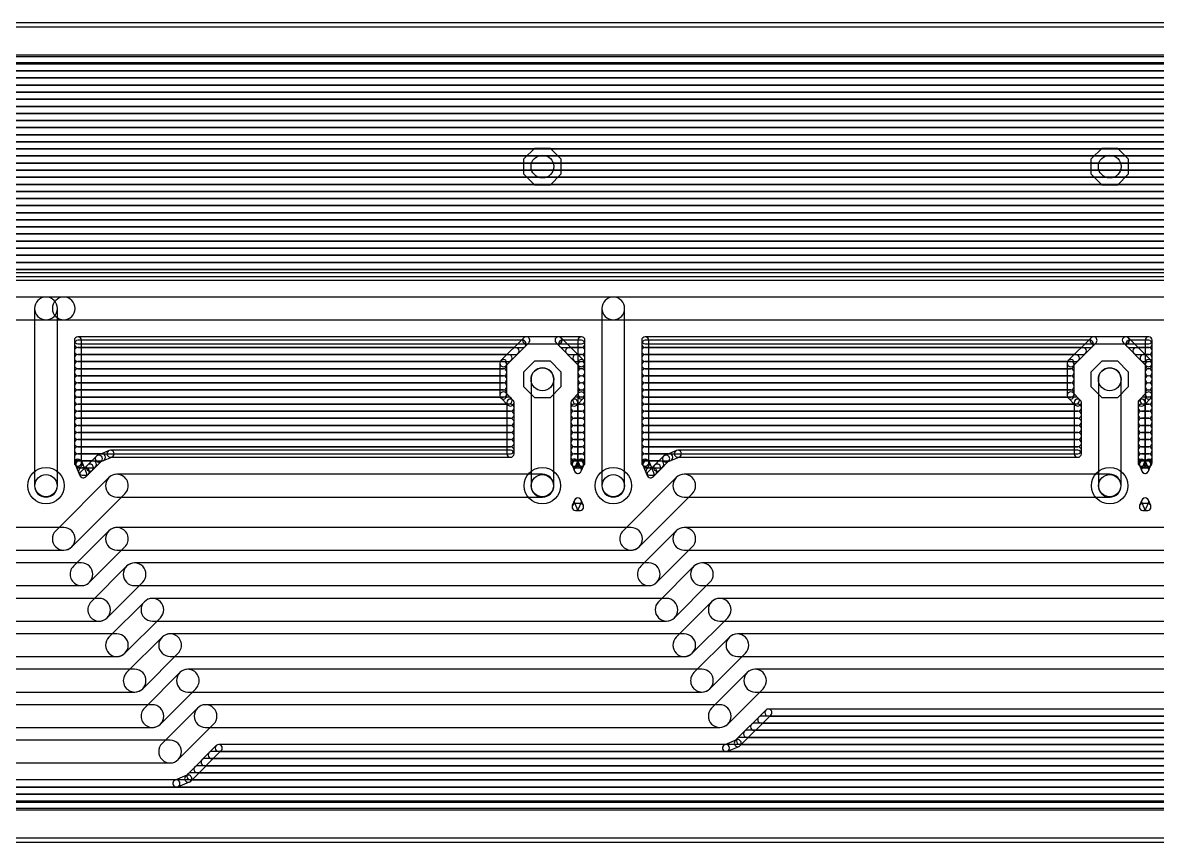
# Model space of a CAD drawing. Extents: x -12 to 173, y 5 to 34.
# Drawn here: x 23.3 to 63.94, y 5 to 34.37 of the extents above; entities that cross this region are included whole.
import ezdxf

# ---------------------------------------------------------------- set-up
doc = ezdxf.new("R2010")
doc.units = 0
for name, color, linetype in [('16', 175, 'CONTINUOUS'), ('17', 82, 'CONTINUOUS'), ('20', 30, 'CONTINUOUS'), ('44', 253, 'CONTINUOUS')]:
    doc.layers.add(name, color=color, linetype=linetype)

# ---------------------------------------------------------------- blocks, each defined once
blk = doc.blocks.new('ROUNDP')
blk.add_circle((0, 0), 0.5)
blk = doc.blocks.new('OCTAGONP')
blk.add_lwpolyline([(-0.5, -0.2071), (-0.5, 0.2071), (-0.2071, 0.5), (0.2071, 0.5), (0.5, 0.2071), (0.5, -0.2071), (0.2071, -0.5), (-0.2071, -0.5)], close=True)

msp = doc.modelspace()

# ---------------------------------------------------------------- linework, layer by layer
at = {"layer": '16'}
for points in [[(-10.8458, 32.9438), (172.1358, 32.9438, 1), (172.1358, 33.1978), (-10.8458, 33.1978, 1)], [(-10.8458, 32.893), (172.1358, 32.893, 1), (172.1358, 33.147), (-10.8458, 33.147, 1)], [(-10.8458, 32.639), (172.1358, 32.639, 1), (172.1358, 32.893), (-10.8458, 32.893, 1)], [(-10.8458, 32.385), (172.1358, 32.385, 1), (172.1358, 32.639), (-10.8458, 32.639, 1)], [(-10.8458, 32.131), (172.1358, 32.131, 1), (172.1358, 32.385), (-10.8458, 32.385, 1)], [(10.2524, 31.877), (172.1358, 31.877, 1), (172.1358, 32.131), (10.2524, 32.131, 1)], [(10.5064, 31.623), (172.1358, 31.623, 1), (172.1358, 31.877), (10.5064, 31.877, 1)], [(10.7604, 31.369), (172.1358, 31.369, 1), (172.1358, 31.623), (10.7604, 31.623, 1)], [(11.0144, 31.115), (172.1358, 31.115, 1), (172.1358, 31.369), (11.0144, 31.369, 1)], [(11.2684, 30.861), (172.1358, 30.861, 1), (172.1358, 31.115), (11.2684, 31.115, 1)], [(11.5224, 30.607), (172.1358, 30.607, 1), (172.1358, 30.861), (11.5224, 30.861, 1)], [(11.7764, 30.353), (172.1358, 30.353, 1), (172.1358, 30.607), (11.7764, 30.607, 1)], [(12.0304, 30.099), (172.1358, 30.099, 1), (172.1358, 30.353), (12.0304, 30.353, 1)], [(12.2844, 29.845), (172.1358, 29.845, 1), (172.1358, 30.099), (12.2844, 30.099, 1)], [(12.5384, 29.591), (172.1358, 29.591, 1), (172.1358, 29.845), (12.5384, 29.845, 1)], [(12.7924, 29.337), (172.1358, 29.337, 1), (172.1358, 29.591), (12.7924, 29.591, 1)], [(13.0464, 29.083), (172.1358, 29.083, 1), (172.1358, 29.337), (13.0464, 29.337, 1)], [(13.3004, 28.829), (172.1358, 28.829, 1), (172.1358, 29.083), (13.3004, 29.083, 1)], [(13.5544, 28.575), (172.1358, 28.575, 1), (172.1358, 28.829), (13.5544, 28.829, 1)], [(13.8084, 28.321), (172.1358, 28.321, 1), (172.1358, 28.575), (13.8084, 28.575, 1)], [(14.0624, 28.067), (172.1358, 28.067, 1), (172.1358, 28.321), (14.0624, 28.321, 1)], [(14.3164, 27.813), (172.1358, 27.813, 1), (172.1358, 28.067), (14.3164, 28.067, 1)], [(14.5704, 27.559), (172.1358, 27.559, 1), (172.1358, 27.813), (14.5704, 27.813, 1)], [(14.8244, 27.305), (172.1358, 27.305, 1), (172.1358, 27.559), (14.8244, 27.559, 1)], [(15.0784, 27.051), (172.1358, 27.051, 1), (172.1358, 27.305), (15.0784, 27.305, 1)], [(15.3324, 26.797), (172.1358, 26.797, 1), (172.1358, 27.051), (15.3324, 27.051, 1)], [(15.5864, 26.543), (172.1358, 26.543, 1), (172.1358, 26.797), (15.5864, 26.797, 1)], [(15.8404, 26.289), (172.1358, 26.289, 1), (172.1358, 26.543), (15.8404, 26.543, 1)], [(16.0944, 26.035), (172.1358, 26.035, 1), (172.1358, 26.289), (16.0944, 26.289, 1)], [(16.3484, 25.781), (172.1358, 25.781, 1), (172.1358, 26.035), (16.3484, 26.035, 1)], [(16.6024, 25.527), (172.1358, 25.527, 1), (172.1358, 25.781), (16.6024, 25.781, 1)], [(16.8564, 25.273), (172.1358, 25.273, 1), (172.1358, 25.527), (16.8564, 25.527, 1)], [(169.7724, 25.4), (16.9834, 25.4, 1), (16.9834, 25.146), (169.7724, 25.146, 1)], [(24.13, 24.5364), (16.51, 24.5364, 1), (16.51, 23.7236), (24.13, 23.7236, 1)], [(24.5364, 17.78), (24.5364, 24.13, 1), (23.7236, 24.13), (23.7236, 17.78, 1)], [(24.13, 23.7236), (24.765, 23.7236, 1), (24.765, 24.5364), (24.13, 24.5364, 1)], [(24.765, 23.7236), (44.45, 23.7236, 1), (44.45, 24.5364), (24.765, 24.5364, 1)], [(44.45, 23.7236), (64.77, 23.7236, 1), (64.77, 24.5364), (44.45, 24.5364, 1)], [(44.8564, 17.78), (44.8564, 24.13, 1), (44.0436, 24.13), (44.0436, 17.78, 1)], [(25.4, 18.6036), (25.4, 22.987, 1), (25.146, 22.987), (25.146, 18.6036, 1)], [(25.273, 22.86), (43.307, 22.86, 1), (43.307, 23.114), (25.273, 23.114, 1)], [(25.273, 22.733), (41.2043, 22.733, 1), (41.2043, 22.987), (25.273, 22.987, 1)], [(41.2415, 23.0768), (40.4232, 22.2585, 1), (40.6028, 22.0789), (41.4211, 22.8972, 1)], [(42.4887, 23.114), (41.3313, 23.114, 1), (41.3313, 22.86), (42.4887, 22.86, 1)], [(43.3968, 22.2585), (42.5785, 23.0768, 1), (42.3989, 22.8972), (43.2172, 22.0789, 1)], [(42.6157, 22.733), (43.307, 22.733, 1), (43.307, 22.987), (42.6157, 22.987, 1)], [(43.18, 22.987), (43.18, 18.6036, 1), (43.434, 18.6036), (43.434, 22.987, 1)], [(45.72, 18.6036), (45.72, 22.987, 1), (45.466, 22.987), (45.466, 18.6036, 1)], [(45.593, 22.86), (63.627, 22.86, 1), (63.627, 23.114), (45.593, 23.114, 1)], [(45.593, 22.733), (61.5243, 22.733, 1), (61.5243, 22.987), (45.593, 22.987, 1)], [(61.5615, 23.0768), (60.7432, 22.2585, 1), (60.9228, 22.0789), (61.7411, 22.8972, 1)], [(62.8087, 23.114), (61.6513, 23.114, 1), (61.6513, 22.86), (62.8087, 22.86, 1)], [(63.7168, 22.2585), (62.8985, 23.0768, 1), (62.7189, 22.8972), (63.5372, 22.0789, 1)], [(62.9357, 22.733), (63.627, 22.733, 1), (63.627, 22.987), (62.9357, 22.987, 1)], [(63.5, 22.987), (63.5, 18.6036, 1), (63.754, 18.6036), (63.754, 22.987, 1)], [(25.273, 22.479), (40.9503, 22.479, 1), (40.9503, 22.733), (25.273, 22.733, 1)], [(25.273, 22.225), (40.6963, 22.225, 1), (40.6963, 22.479), (25.273, 22.479, 1)], [(42.8697, 22.479), (43.307, 22.479, 1), (43.307, 22.733), (42.8697, 22.733, 1)], [(43.1237, 22.225), (43.307, 22.225, 1), (43.307, 22.479), (43.1237, 22.479, 1)], [(45.593, 22.479), (61.2703, 22.479, 1), (61.2703, 22.733), (45.593, 22.733, 1)], [(45.593, 22.225), (61.0163, 22.225, 1), (61.0163, 22.479), (45.593, 22.479, 1)], [(63.1897, 22.479), (63.627, 22.479, 1), (63.627, 22.733), (63.1897, 22.733, 1)], [(63.4437, 22.225), (63.627, 22.225, 1), (63.627, 22.479), (63.4437, 22.479, 1)], [(25.273, 21.971), (40.513, 21.971, 1), (40.513, 22.225), (25.273, 22.225, 1)], [(25.273, 21.717), (40.513, 21.717, 1), (40.513, 21.971), (25.273, 21.971, 1)], [(40.386, 22.1687), (40.386, 21.0113, 1), (40.64, 21.0113), (40.64, 22.1687, 1)], [(42.3164, 17.78), (42.3164, 21.59, 1), (41.5036, 21.59), (41.5036, 17.78, 1)], [(43.434, 21.0113), (43.434, 22.1687, 1), (43.18, 22.1687), (43.18, 21.0113, 1)], [(43.307, 21.971), (43.307, 21.971, 1), (43.307, 22.225), (43.307, 22.225, 1)], [(43.307, 21.717), (43.307, 21.717, 1), (43.307, 21.971), (43.307, 21.971, 1)], [(45.593, 21.971), (60.833, 21.971, 1), (60.833, 22.225), (45.593, 22.225, 1)], [(45.593, 21.717), (60.833, 21.717, 1), (60.833, 21.971), (45.593, 21.971, 1)], [(60.706, 22.1687), (60.706, 21.0113, 1), (60.96, 21.0113), (60.96, 22.1687, 1)], [(62.6364, 17.78), (62.6364, 21.59, 1), (61.8236, 21.59), (61.8236, 17.78, 1)], [(63.754, 21.0113), (63.754, 22.1687, 1), (63.5, 22.1687), (63.5, 21.0113, 1)], [(63.627, 21.971), (63.627, 21.971, 1), (63.627, 22.225), (63.627, 22.225, 1)], [(63.627, 21.717), (63.627, 21.717, 1), (63.627, 21.971), (63.627, 21.971, 1)], [(25.273, 21.463), (40.513, 21.463, 1), (40.513, 21.717), (25.273, 21.717, 1)], [(43.307, 21.463), (43.307, 21.463, 1), (43.307, 21.717), (43.307, 21.717, 1)], [(45.593, 21.463), (60.833, 21.463, 1), (60.833, 21.717), (45.593, 21.717, 1)], [(63.627, 21.463), (63.627, 21.463, 1), (63.627, 21.717), (63.627, 21.717, 1)], [(25.273, 21.209), (40.513, 21.209, 1), (40.513, 21.463), (25.273, 21.463, 1)], [(25.273, 20.955), (40.513, 20.955, 1), (40.513, 21.209), (25.273, 21.209, 1)], [(40.4232, 20.9215), (40.6772, 20.6675, 1), (40.8568, 20.8471), (40.6028, 21.1011, 1)], [(43.1428, 20.6675), (43.3968, 20.9215, 1), (43.2172, 21.1011), (42.9632, 20.8471, 1)], [(43.307, 21.209), (43.307, 21.209, 1), (43.307, 21.463), (43.307, 21.463, 1)], [(43.307, 20.955), (43.307, 20.955, 1), (43.307, 21.209), (43.307, 21.209, 1)], [(45.593, 21.209), (60.833, 21.209, 1), (60.833, 21.463), (45.593, 21.463, 1)], [(45.593, 20.955), (60.833, 20.955, 1), (60.833, 21.209), (45.593, 21.209, 1)], [(60.7432, 20.9215), (60.9972, 20.6675, 1), (61.1768, 20.8471), (60.9228, 21.1011, 1)], [(63.4628, 20.6675), (63.7168, 20.9215, 1), (63.5372, 21.1011), (63.2832, 20.8471, 1)], [(63.627, 21.209), (63.627, 21.209, 1), (63.627, 21.463), (63.627, 21.463, 1)], [(63.627, 20.955), (63.627, 20.955, 1), (63.627, 21.209), (63.627, 21.209, 1)], [(25.273, 20.701), (40.6963, 20.701, 1), (40.6963, 20.955), (25.273, 20.955, 1)], [(40.64, 20.7573), (40.64, 18.923, 1), (40.894, 18.923), (40.894, 20.7573, 1)], [(43.18, 18.6036), (43.18, 20.7573, 1), (42.926, 20.7573), (42.926, 18.6036, 1)], [(43.1237, 20.701), (43.307, 20.701, 1), (43.307, 20.955), (43.1237, 20.955, 1)], [(45.593, 20.701), (61.0163, 20.701, 1), (61.0163, 20.955), (45.593, 20.955, 1)], [(60.96, 20.7573), (60.96, 18.923, 1), (61.214, 18.923), (61.214, 20.7573, 1)], [(63.5, 18.6036), (63.5, 20.7573, 1), (63.246, 20.7573), (63.246, 18.6036, 1)], [(63.4437, 20.701), (63.627, 20.701, 1), (63.627, 20.955), (63.4437, 20.955, 1)], [(25.273, 20.447), (40.767, 20.447, 1), (40.767, 20.701), (25.273, 20.701, 1)], [(25.273, 20.193), (40.767, 20.193, 1), (40.767, 20.447), (25.273, 20.447, 1)], [(43.053, 20.447), (43.307, 20.447, 1), (43.307, 20.701), (43.053, 20.701, 1)], [(43.053, 20.193), (43.307, 20.193, 1), (43.307, 20.447), (43.053, 20.447, 1)], [(45.593, 20.447), (61.087, 20.447, 1), (61.087, 20.701), (45.593, 20.701, 1)], [(45.593, 20.193), (61.087, 20.193, 1), (61.087, 20.447), (45.593, 20.447, 1)], [(63.373, 20.447), (63.627, 20.447, 1), (63.627, 20.701), (63.373, 20.701, 1)], [(63.373, 20.193), (63.627, 20.193, 1), (63.627, 20.447), (63.373, 20.447, 1)], [(25.273, 19.939), (40.767, 19.939, 1), (40.767, 20.193), (25.273, 20.193, 1)], [(25.273, 19.685), (40.767, 19.685, 1), (40.767, 19.939), (25.273, 19.939, 1)], [(43.053, 19.939), (43.307, 19.939, 1), (43.307, 20.193), (43.053, 20.193, 1)], [(43.053, 19.685), (43.307, 19.685, 1), (43.307, 19.939), (43.053, 19.939, 1)], [(45.593, 19.939), (61.087, 19.939, 1), (61.087, 20.193), (45.593, 20.193, 1)], [(45.593, 19.685), (61.087, 19.685, 1), (61.087, 19.939), (45.593, 19.939, 1)], [(63.373, 19.939), (63.627, 19.939, 1), (63.627, 20.193), (63.373, 20.193, 1)], [(63.373, 19.685), (63.627, 19.685, 1), (63.627, 19.939), (63.373, 19.939, 1)], [(25.273, 19.431), (40.767, 19.431, 1), (40.767, 19.685), (25.273, 19.685, 1)], [(43.053, 19.431), (43.307, 19.431, 1), (43.307, 19.685), (43.053, 19.685, 1)], [(45.593, 19.431), (61.087, 19.431, 1), (61.087, 19.685), (45.593, 19.685, 1)], [(63.373, 19.431), (63.627, 19.431, 1), (63.627, 19.685), (63.373, 19.685, 1)], [(25.273, 19.177), (40.767, 19.177, 1), (40.767, 19.431), (25.273, 19.431, 1)], [(25.273, 18.923), (40.767, 18.923, 1), (40.767, 19.177), (25.273, 19.177, 1)], [(43.053, 19.177), (43.307, 19.177, 1), (43.307, 19.431), (43.053, 19.431, 1)], [(43.053, 18.923), (43.307, 18.923, 1), (43.307, 19.177), (43.053, 19.177, 1)], [(45.593, 19.177), (61.087, 19.177, 1), (61.087, 19.431), (45.593, 19.431, 1)], [(45.593, 18.923), (61.087, 18.923, 1), (61.087, 19.177), (45.593, 19.177, 1)], [(63.373, 19.177), (63.627, 19.177, 1), (63.627, 19.431), (63.373, 19.431, 1)], [(63.373, 18.923), (63.627, 18.923, 1), (63.627, 19.177), (63.373, 19.177, 1)], [(25.273, 18.669), (26.136, 18.669, 1), (26.136, 18.923), (25.273, 18.923, 1)], [(25.3987, 18.6575), (25.3628, 18.6934, 1), (25.1832, 18.5138), (25.2191, 18.4779, 1)], [(25.5822, 18.2399), (25.4262, 18.6163, 1), (25.1916, 18.5191), (25.3475, 18.1427, 1)], [(25.9327, 18.8388), (25.6112, 18.5173, 1), (25.7908, 18.3377), (26.1123, 18.6592, 1)], [(26.394, 19.0403), (25.9739, 18.8663, 1), (26.0711, 18.6317), (26.4912, 18.8057, 1)], [(40.767, 19.05), (26.4426, 19.05, 1), (26.4426, 18.796), (40.767, 18.796, 1)], [(43.053, 18.669), (43.307, 18.669, 1), (43.307, 18.923), (43.053, 18.923, 1)], [(43.1787, 18.6575), (43.1428, 18.6934, 1), (42.9632, 18.5138), (42.9991, 18.4779, 1)], [(43.2973, 18.3964), (43.2062, 18.6163, 1), (42.9716, 18.5191), (43.0627, 18.2992, 1)], [(43.1538, 18.6163), (43.0627, 18.3964, 1), (43.2973, 18.2992), (43.3884, 18.5191, 1)], [(43.2172, 18.6934), (43.1813, 18.6575, 1), (43.3609, 18.4779), (43.3968, 18.5138, 1)], [(45.593, 18.669), (46.456, 18.669, 1), (46.456, 18.923), (45.593, 18.923, 1)], [(45.7187, 18.6575), (45.6828, 18.6934, 1), (45.5032, 18.5138), (45.5391, 18.4779, 1)], [(45.9022, 18.2399), (45.7462, 18.6163, 1), (45.5116, 18.5191), (45.6675, 18.1427, 1)], [(46.2527, 18.8388), (45.9312, 18.5173, 1), (46.1108, 18.3377), (46.4323, 18.6592, 1)], [(46.714, 19.0403), (46.2939, 18.8663, 1), (46.3911, 18.6317), (46.8112, 18.8057, 1)], [(61.087, 19.05), (46.7626, 19.05, 1), (46.7626, 18.796), (61.087, 18.796, 1)], [(63.373, 18.669), (63.627, 18.669, 1), (63.627, 18.923), (63.373, 18.923, 1)], [(63.4987, 18.6575), (63.4628, 18.6934, 1), (63.2832, 18.5138), (63.3191, 18.4779, 1)], [(63.6173, 18.3964), (63.5262, 18.6163, 1), (63.2916, 18.5191), (63.3827, 18.2992, 1)], [(63.4738, 18.6163), (63.3827, 18.3964, 1), (63.6173, 18.2992), (63.7084, 18.5191, 1)], [(63.5372, 18.6934), (63.5013, 18.6575, 1), (63.6809, 18.4779), (63.7168, 18.5138, 1)], [(25.3195, 18.415), (25.8156, 18.415, 1), (25.8156, 18.669), (25.3195, 18.669, 1)], [(25.4247, 18.161), (25.5616, 18.161, 1), (25.5616, 18.415), (25.4247, 18.415, 1)], [(25.6112, 18.5173), (25.375, 18.2811, 1), (25.5546, 18.1015), (25.7908, 18.3377, 1)], [(43.0995, 18.415), (43.2605, 18.415, 1), (43.2605, 18.669), (43.0995, 18.669, 1)], [(45.6395, 18.415), (46.1356, 18.415, 1), (46.1356, 18.669), (45.6395, 18.669, 1)], [(45.7448, 18.161), (45.8816, 18.161, 1), (45.8816, 18.415), (45.7448, 18.415, 1)], [(45.9312, 18.5173), (45.695, 18.2811, 1), (45.8746, 18.1015), (46.1108, 18.3377, 1)], [(63.4195, 18.415), (63.5805, 18.415, 1), (63.5805, 18.669), (63.4195, 18.669, 1)], [(25.0524, 15.5876), (26.9574, 17.4926, 1), (26.3826, 18.0674), (24.4776, 16.1624, 1)], [(26.67, 17.3736), (41.91, 17.3736, 1), (41.91, 18.1864), (26.67, 18.1864, 1)], [(45.3724, 15.5876), (47.2774, 17.4926, 1), (46.7026, 18.0674), (44.7976, 16.1624, 1)], [(46.99, 17.3736), (62.23, 17.3736, 1), (62.23, 18.1864), (46.99, 18.1864, 1)], [(43.2169, 16.9694), (43.2973, 17.1636, 1), (43.0627, 17.2608), (42.9822, 17.0666, 1)], [(43.2605, 17.145), (43.0995, 17.145, 1), (43.0995, 16.891), (43.2605, 16.891, 1)], [(43.0995, 16.891), (43.2605, 16.891, 1), (43.2605, 17.145), (43.0995, 17.145, 1)], [(43.0627, 17.1636), (43.1431, 16.9694, 1), (43.3778, 17.0666), (43.2973, 17.2608, 1)], [(63.5369, 16.9694), (63.6173, 17.1636, 1), (63.3827, 17.2608), (63.3022, 17.0666, 1)], [(63.5805, 17.145), (63.4195, 17.145, 1), (63.4195, 16.891), (63.5805, 16.891, 1)], [(63.4195, 16.891), (63.5805, 16.891, 1), (63.5805, 17.145), (63.4195, 17.145, 1)], [(63.3827, 17.1636), (63.4631, 16.9694, 1), (63.6978, 17.0666), (63.6173, 17.2608, 1)], [(20.955, 15.4686), (24.765, 15.4686, 1), (24.765, 16.2814), (20.955, 16.2814, 1)], [(25.6874, 14.3176), (26.9574, 15.5876, 1), (26.3826, 16.1624), (25.1126, 14.8924, 1)], [(26.67, 15.4686), (45.085, 15.4686, 1), (45.085, 16.2814), (26.67, 16.2814, 1)], [(46.0074, 14.3176), (47.2774, 15.5876, 1), (46.7026, 16.1624), (45.4326, 14.8924, 1)], [(46.99, 15.4686), (65.405, 15.4686, 1), (65.405, 16.2814), (46.99, 16.2814, 1)], [(20.32, 14.1986), (25.4, 14.1986, 1), (25.4, 15.0114), (20.32, 15.0114, 1)], [(26.3224, 13.0476), (27.5924, 14.3176, 1), (27.0176, 14.8924), (25.7476, 13.6224, 1)], [(27.305, 14.1986), (45.72, 14.1986, 1), (45.72, 15.0114), (27.305, 15.0114, 1)], [(46.6424, 13.0476), (47.9124, 14.3176, 1), (47.3376, 14.8924), (46.0676, 13.6224, 1)], [(47.625, 14.1986), (66.04, 14.1986, 1), (66.04, 15.0114), (47.625, 15.0114, 1)], [(19.685, 12.9286), (26.035, 12.9286, 1), (26.035, 13.7414), (19.685, 13.7414, 1)], [(26.9574, 11.7776), (28.2274, 13.0476, 1), (27.6526, 13.6224), (26.3826, 12.3524, 1)], [(27.94, 12.9286), (46.355, 12.9286, 1), (46.355, 13.7414), (27.94, 13.7414, 1)], [(47.2774, 11.7776), (48.5474, 13.0476, 1), (47.9726, 13.6224), (46.7026, 12.3524, 1)], [(48.26, 12.9286), (66.675, 12.9286, 1), (66.675, 13.7414), (48.26, 13.7414, 1)], [(19.05, 11.6586), (26.67, 11.6586, 1), (26.67, 12.4714), (19.05, 12.4714, 1)], [(27.5924, 10.5076), (28.8624, 11.7776, 1), (28.2876, 12.3524), (27.0176, 11.0824, 1)], [(28.575, 11.6586), (46.99, 11.6586, 1), (46.99, 12.4714), (28.575, 12.4714, 1)], [(47.9124, 10.5076), (49.1824, 11.7776, 1), (48.6076, 12.3524), (47.3376, 11.0824, 1)], [(48.895, 11.6586), (67.31, 11.6586, 1), (67.31, 12.4714), (48.895, 12.4714, 1)], [(18.415, 10.3886), (27.305, 10.3886, 1), (27.305, 11.2014), (18.415, 11.2014, 1)], [(28.2274, 9.2376), (29.4974, 10.5076, 1), (28.9226, 11.0824), (27.6526, 9.8124, 1)], [(29.21, 10.3886), (47.625, 10.3886, 1), (47.625, 11.2014), (29.21, 11.2014, 1)], [(48.5474, 9.2376), (49.8174, 10.5076, 1), (49.2426, 11.0824), (47.9726, 9.8124, 1)], [(49.53, 10.3886), (67.945, 10.3886, 1), (67.945, 11.2014), (49.53, 11.2014, 1)], [(17.78, 9.1186), (27.94, 9.1186, 1), (27.94, 9.9314), (17.78, 9.9314, 1)], [(28.8624, 7.9676), (30.1324, 9.2376, 1), (29.5576, 9.8124), (28.2876, 8.5424, 1)], [(29.845, 9.1186), (48.26, 9.1186, 1), (48.26, 9.9314), (29.845, 9.9314, 1)], [(48.9973, 8.4662), (50.0932, 9.5622, 1), (49.9136, 9.7418), (48.8177, 8.6458, 1)], [(50.0034, 9.525), (68.1724, 9.525, 1), (68.1724, 9.779), (50.0034, 9.779, 1)], [(49.7494, 9.271), (172.1358, 9.271, 1), (172.1358, 9.525), (49.7494, 9.525, 1)], [(49.2414, 8.763), (172.1358, 8.763, 1), (172.1358, 9.017), (49.2414, 9.017, 1)], [(49.4954, 9.017), (172.1358, 9.017, 1), (172.1358, 9.271), (49.4954, 9.271, 1)], [(17.145, 7.8486), (28.575, 7.8486, 1), (28.575, 8.6614), (17.145, 8.6614, 1)], [(48.536, 8.2647), (48.9561, 8.4387, 1), (48.8589, 8.6733), (48.4388, 8.4993, 1)], [(48.9874, 8.509), (172.1358, 8.509, 1), (172.1358, 8.763), (48.9874, 8.763, 1)], [(29.3123, 7.1962), (30.4082, 8.2922, 1), (30.2286, 8.4718), (29.1327, 7.3758, 1)], [(30.0644, 8.001), (172.1358, 8.001, 1), (172.1358, 8.255), (30.0644, 8.255, 1)], [(30.3184, 8.255), (48.4874, 8.255, 1), (48.4874, 8.509), (30.3184, 8.509, 1)], [(48.4874, 8.255), (172.1358, 8.255, 1), (172.1358, 8.509), (48.4874, 8.509, 1)], [(29.5564, 7.493), (172.1358, 7.493, 1), (172.1358, 7.747), (29.5564, 7.747, 1)], [(29.8104, 7.747), (172.1358, 7.747, 1), (172.1358, 8.001), (29.8104, 8.001, 1)], [(28.851, 6.9947), (29.2711, 7.1687, 1), (29.1739, 7.4033), (28.7538, 7.2293, 1)], [(29.3024, 7.239), (172.1358, 7.239, 1), (172.1358, 7.493), (29.3024, 7.493, 1)], [(-10.8458, 6.731), (172.1358, 6.731, 1), (172.1358, 6.985), (-10.8458, 6.985, 1)], [(16.9176, 6.985), (28.8024, 6.985, 1), (28.8024, 7.239), (16.9176, 7.239, 1)], [(28.8024, 6.985), (172.1358, 6.985, 1), (172.1358, 7.239), (28.8024, 7.239, 1)], [(-10.8458, 6.477), (172.1358, 6.477, 1), (172.1358, 6.731), (-10.8458, 6.731, 1)], [(-10.8458, 6.223), (172.1358, 6.223, 1), (172.1358, 6.477), (-10.8458, 6.477, 1)], [(172.1358, 6.4262), (-10.8458, 6.4262, 1), (-10.8458, 6.1722), (172.1358, 6.1722, 1)]]:
    msp.add_lwpolyline(points, format="xyb", close=True, dxfattribs=at)
at = {"layer": '20'}
for points in [[(173.355, 34.3662), (-12.065, 34.3662, 1), (-12.065, 34.2138), (173.355, 34.2138, 1)], [(-12.065, 5.0038), (173.355, 5.0038, 1), (173.355, 5.1562), (-12.065, 5.1562, 1)]]:
    msp.add_lwpolyline(points, format="xyb", close=True, dxfattribs=at)
at = {"layer": '44'}
for centre, radius in [((41.91, 29.21), 0.4064), ((62.23, 29.21), 0.4064), ((41.91, 21.59), 0.4064), ((62.23, 21.59), 0.4064), ((24.13, 17.78), 0.4), ((41.91, 17.78), 0.4), ((44.45, 17.78), 0.4), ((62.23, 17.78), 0.4)]:
    msp.add_circle(centre, radius, dxfattribs=at)

# ---------------------------------------------------------------- block references
at = {"layer": '17', "xscale": 1.3208, "yscale": 1.3208, "rotation": 270}
for p in [(41.91, 29.21), (62.23, 29.21), (41.91, 21.59), (62.23, 21.59)]:
    msp.add_blockref('OCTAGONP', p, dxfattribs=at)
at = {"layer": '17', "xscale": 1.308, "yscale": 1.308}
for p in [(24.13, 17.78), (41.91, 17.78), (44.45, 17.78), (62.23, 17.78)]:
    msp.add_blockref('ROUNDP', p, dxfattribs=at)

doc.saveas('drawing.dxf')
